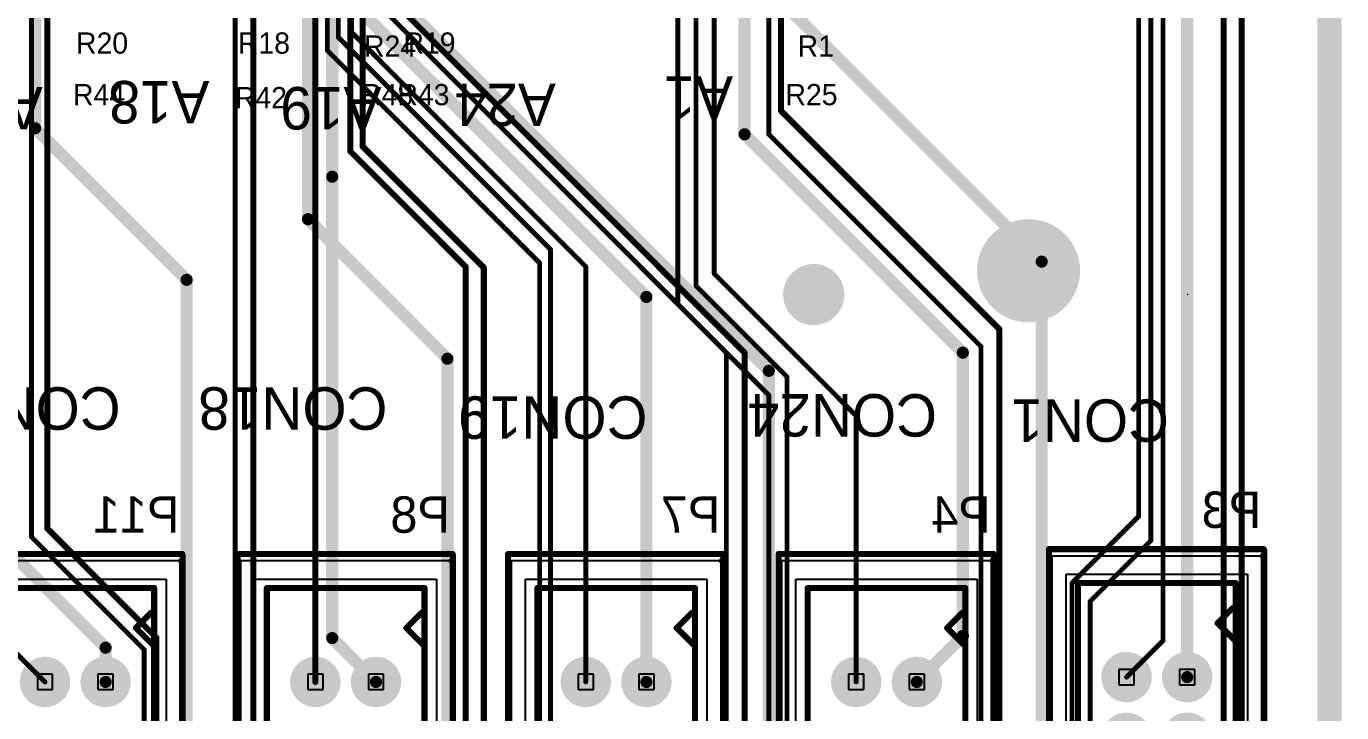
# Model space of a CAD drawing. Extents: x 11.67 to 17.2, y 3.98 to 12.28.
# Drawn here: x 15.021 to 17.191, y 5.377 to 6.509 of the extents above; entities that cross this region are included whole.
import ezdxf

# ---------------------------------------------------------------- set-up
doc = ezdxf.new("R2010")
doc.units = 0
doc.layers.get('0').update_dxf_attribs({"linetype": 'CONTINUOUS'})
for name, color, linetype in [('BOTTOMLAYER', 5, 'CONTINUOUS'), ('BOTTOMOVERLAY', 54, 'CONTINUOUS'), ('BOTTOMSOLDER', 6, 'CONTINUOUS'), ('INTERNALPLANE1', 76, 'CONTINUOUS'), ('MECHANICAL1', 6, 'CONTINUOUS'), ('MECHANICAL10', 56, 'CONTINUOUS'), ('MECHANICAL15', 56, 'CONTINUOUS'), ('MECHANICAL2', 216, 'CONTINUOUS'), ('MECHANICAL6', 56, 'CONTINUOUS'), ('MECHANICAL8', 56, 'CONTINUOUS'), ('MECHANICAL9', 56, 'CONTINUOUS'), ('MIDLAYER1', 16, 'CONTINUOUS'), ('MULTILAYER', 9, 'CONTINUOUS'), ('TOPLAYER', 1, 'CONTINUOUS'), ('TOPSOLDER', 216, 'CONTINUOUS')]:
    doc.layers.add(name, color=color, linetype=linetype)

# ---------------------------------------------------------------- blocks, each defined once
blk = doc.blocks.new('IDC_TH_16P_P2_54_C3406_B_2')
at = {"layer": 'BOTTOMLAYER', "const_width": 0.03}
for points in [[(-0.365, 0.05, 1), (-0.335, 0.05, 1)], [(-0.365, -0.05, 1), (-0.335, -0.05, 1)]]:
    blk.add_lwpolyline(points, format="xyb", close=True, dxfattribs=at)
at = {"layer": 'BOTTOMOVERLAY', "const_width": 0.01}
for points in [[(-0.561, -0.178), (-0.561, 0.1763)], [(0.563, 0.177), (-0.5589, 0.177)], [(-0.103, 0.13), (-0.505, 0.13)], [(-0.505, -0.1297), (-0.505, 0.129)], [(-0.439, 0.1), (-0.412, 0.127)], [(-0.412, 0.127), (-0.412, 0.128)], [(-0.439, 0.1), (-0.464, 0.125)], [(0.5071, -0.13), (-0.5047, -0.13)], [(0.5622, -0.178), (-0.5599, -0.178)]]:
    blk.add_lwpolyline(points, dxfattribs=at)
at = {"layer": 'BOTTOMOVERLAY', "const_width": 0.005}
for points in [[(-0.5635, 0.1763, 1), (-0.5585, 0.1763, 1)], [(-0.5614, 0.177, 1), (-0.5564, 0.177, 1)], [(-0.5075, 0.13, 1), (-0.5025, 0.13, 1)], [(-0.5075, 0.129, 1), (-0.5025, 0.129, 1)], [(-0.4145, 0.128, 1), (-0.4095, 0.128, 1)], [(-0.4145, 0.127, 1), (-0.4095, 0.127, 1)], [(-0.4145, 0.127, 1), (-0.4095, 0.127, 1)], [(-0.4665, 0.125, 1), (-0.4615, 0.125, 1)], [(-0.4415, 0.1, 1), (-0.4365, 0.1, 1)], [(-0.4415, 0.1, 1), (-0.4365, 0.1, 1)], [(-0.5075, -0.1297, 1), (-0.5025, -0.1297, 1)], [(-0.5072, -0.13, 1), (-0.5022, -0.13, 1)], [(-0.5635, -0.178, 1), (-0.5585, -0.178, 1)], [(-0.5624, -0.178, 1), (-0.5574, -0.178, 1)]]:
    blk.add_lwpolyline(points, format="xyb", close=True, dxfattribs=at)
at = {"layer": 'BOTTOMSOLDER', "const_width": 0.034}
for points in [[(-0.367, 0.05, 1), (-0.333, 0.05, 1)], [(-0.367, -0.05, 1), (-0.333, -0.05, 1)]]:
    blk.add_lwpolyline(points, format="xyb", close=True, dxfattribs=at)
at = {"layer": 'INTERNALPLANE1', "const_width": 0.0416}
for points in [[(-0.3708, 0.05, 1), (-0.3292, 0.05, 1)], [(-0.3708, -0.05, 1), (-0.3292, -0.05, 1)]]:
    blk.add_lwpolyline(points, format="xyb", close=True, dxfattribs=at)
at = {"layer": 'MECHANICAL2'}
for p, q in [((-0.0787, 0.1732), (-0.5496, 0.1732)), ((-0.5496, 0.1732), (-0.5496, -0.1732)), ((-0.5197, -0.1496), (-0.5197, 0.1496)), ((-0.5197, 0.1496), (-0.0787, 0.1496)), ((-0.439, 0.1), (-0.465, 0.13)), ((-0.465, 0.13), (-0.412, 0.13)), ((-0.412, 0.13), (-0.439, 0.1)), ((0.5197, -0.1496), (-0.5197, -0.1496)), ((-0.5496, -0.1732), (0.5496, -0.1732))]:
    blk.add_line(p, q, dxfattribs=at)
at = {"layer": 'MECHANICAL6', "const_width": 0.002}
for points in [[(0.5496, 0.1732), (-0.5496, 0.1732)], [(-0.5496, -0.1732), (-0.5496, 0.1732)], [(0.5496, -0.1732), (-0.5496, -0.1732)]]:
    blk.add_lwpolyline(points, dxfattribs=at)
at = {"layer": 'MECHANICAL6', "const_width": 0.001}
for points in [[(-0.5501, 0.1732, 1), (-0.5491, 0.1732, 1)], [(-0.5501, 0.1732, 1), (-0.5491, 0.1732, 1)], [(-0.5501, -0.1732, 1), (-0.5491, -0.1732, 1)], [(-0.5501, -0.1732, 1), (-0.5491, -0.1732, 1)]]:
    blk.add_lwpolyline(points, format="xyb", close=True, dxfattribs=at)
at = {"layer": 'MECHANICAL8'}
for p, q in [((-0.5514, 0.175), (-0.5522, 0.1732)), ((-0.5496, 0.1758), (-0.5514, 0.175)), ((-0.5478, 0.175), (-0.5496, 0.1758)), ((-0.5471, 0.1732), (-0.5478, 0.175)), ((-0.5522, 0.1732), (-0.5522, 0.1732)), ((-0.5522, 0.1732), (-0.5514, 0.1714)), ((-0.5514, 0.1714), (-0.5496, 0.1707)), ((-0.5496, 0.1707), (-0.5478, 0.1714)), ((-0.5478, 0.1714), (-0.5471, 0.1732)), ((-0.5471, 0.1732), (-0.5471, 0.1732))]:
    blk.add_line(p, q, dxfattribs=at)
at = {"layer": 'MECHANICAL9'}
for p, q in [((-0.3626, 0.0626), (-0.3626, 0.0374)), ((-0.3374, 0.0626), (-0.3626, 0.0626)), ((-0.3374, 0.0374), (-0.3374, 0.0626)), ((-0.3626, 0.0374), (-0.3374, 0.0374)), ((-0.3626, -0.0374), (-0.3626, -0.0626)), ((-0.3374, -0.0374), (-0.3626, -0.0374)), ((-0.3374, -0.0626), (-0.3374, -0.0374)), ((-0.3626, -0.0626), (-0.3374, -0.0626))]:
    blk.add_line(p, q, dxfattribs=at)
at = {"layer": 'MIDLAYER1', "const_width": 0.03}
for points in [[(-0.365, 0.05, 1), (-0.335, 0.05, 1)], [(-0.365, -0.05, 1), (-0.335, -0.05, 1)]]:
    blk.add_lwpolyline(points, format="xyb", close=True, dxfattribs=at)
at = {"layer": 'MULTILAYER', "const_width": 0.03}
for points in [[(-0.365, 0.05, 1), (-0.335, 0.05, 1)], [(-0.365, -0.05, 1), (-0.335, -0.05, 1)]]:
    blk.add_lwpolyline(points, format="xyb", close=True, dxfattribs=at)
at = {"layer": 'TOPLAYER', "const_width": 0.03}
for points in [[(-0.365, 0.05, 1), (-0.335, 0.05, 1)], [(-0.365, -0.05, 1), (-0.335, -0.05, 1)]]:
    blk.add_lwpolyline(points, format="xyb", close=True, dxfattribs=at)
at = {"layer": 'TOPSOLDER', "const_width": 0.034}
for points in [[(-0.367, 0.05, 1), (-0.333, 0.05, 1)], [(-0.367, -0.05, 1), (-0.333, -0.05, 1)]]:
    blk.add_lwpolyline(points, format="xyb", close=True, dxfattribs=at)
blk = doc.blocks.new('IDC_TH_16P_P2_54_C3406_B_6')
at = {"layer": 'BOTTOMLAYER', "const_width": 0.03}
for points in [[(-0.365, 0.05, 1), (-0.335, 0.05, 1)], [(-0.365, -0.05, 1), (-0.335, -0.05, 1)]]:
    blk.add_lwpolyline(points, format="xyb", close=True, dxfattribs=at)
at = {"layer": 'BOTTOMOVERLAY', "const_width": 0.01}
for points in [[(-0.561, -0.178), (-0.561, 0.1763)], [(0.563, 0.177), (-0.5589, 0.177)], [(-0.103, 0.13), (-0.505, 0.13)], [(-0.505, -0.1297), (-0.505, 0.129)], [(-0.439, 0.1), (-0.412, 0.127)], [(-0.412, 0.127), (-0.412, 0.128)], [(-0.439, 0.1), (-0.464, 0.125)], [(0.5071, -0.13), (-0.5047, -0.13)], [(0.5622, -0.178), (-0.5599, -0.178)]]:
    blk.add_lwpolyline(points, dxfattribs=at)
at = {"layer": 'BOTTOMOVERLAY', "const_width": 0.005}
for points in [[(-0.5635, 0.1763, 1), (-0.5585, 0.1763, 1)], [(-0.5614, 0.177, 1), (-0.5564, 0.177, 1)], [(-0.5075, 0.13, 1), (-0.5025, 0.13, 1)], [(-0.5075, 0.129, 1), (-0.5025, 0.129, 1)], [(-0.4145, 0.128, 1), (-0.4095, 0.128, 1)], [(-0.4145, 0.127, 1), (-0.4095, 0.127, 1)], [(-0.4145, 0.127, 1), (-0.4095, 0.127, 1)], [(-0.4665, 0.125, 1), (-0.4615, 0.125, 1)], [(-0.4415, 0.1, 1), (-0.4365, 0.1, 1)], [(-0.4415, 0.1, 1), (-0.4365, 0.1, 1)], [(-0.5075, -0.1297, 1), (-0.5025, -0.1297, 1)], [(-0.5072, -0.13, 1), (-0.5022, -0.13, 1)], [(-0.5635, -0.178, 1), (-0.5585, -0.178, 1)], [(-0.5624, -0.178, 1), (-0.5574, -0.178, 1)]]:
    blk.add_lwpolyline(points, format="xyb", close=True, dxfattribs=at)
at = {"layer": 'BOTTOMSOLDER', "const_width": 0.034}
for points in [[(-0.367, 0.05, 1), (-0.333, 0.05, 1)], [(-0.367, -0.05, 1), (-0.333, -0.05, 1)]]:
    blk.add_lwpolyline(points, format="xyb", close=True, dxfattribs=at)
at = {"layer": 'INTERNALPLANE1', "const_width": 0.0416}
for points in [[(-0.3708, 0.05, 1), (-0.3292, 0.05, 1)], [(-0.3708, -0.05, 1), (-0.3292, -0.05, 1)]]:
    blk.add_lwpolyline(points, format="xyb", close=True, dxfattribs=at)
at = {"layer": 'MECHANICAL2'}
for p, q in [((-0.0787, 0.1732), (-0.5496, 0.1732)), ((-0.5496, 0.1732), (-0.5496, -0.1732)), ((-0.5197, -0.1496), (-0.5197, 0.1496)), ((-0.5197, 0.1496), (-0.0787, 0.1496)), ((-0.439, 0.1), (-0.465, 0.13)), ((-0.465, 0.13), (-0.412, 0.13)), ((-0.412, 0.13), (-0.439, 0.1)), ((0.5197, -0.1496), (-0.5197, -0.1496)), ((-0.5496, -0.1732), (0.5496, -0.1732))]:
    blk.add_line(p, q, dxfattribs=at)
at = {"layer": 'MECHANICAL6', "const_width": 0.002}
for points in [[(0.5496, 0.1732), (-0.5496, 0.1732)], [(-0.5496, -0.1732), (-0.5496, 0.1732)], [(0.5496, -0.1732), (-0.5496, -0.1732)]]:
    blk.add_lwpolyline(points, dxfattribs=at)
at = {"layer": 'MECHANICAL6', "const_width": 0.001}
for points in [[(-0.5501, 0.1732, 1), (-0.5491, 0.1732, 1)], [(-0.5501, 0.1732, 1), (-0.5491, 0.1732, 1)], [(-0.5501, -0.1732, 1), (-0.5491, -0.1732, 1)], [(-0.5501, -0.1732, 1), (-0.5491, -0.1732, 1)]]:
    blk.add_lwpolyline(points, format="xyb", close=True, dxfattribs=at)
at = {"layer": 'MECHANICAL8'}
for p, q in [((-0.5514, 0.175), (-0.5522, 0.1732)), ((-0.5496, 0.1758), (-0.5514, 0.175)), ((-0.5478, 0.175), (-0.5496, 0.1758)), ((-0.5471, 0.1732), (-0.5478, 0.175)), ((-0.5522, 0.1732), (-0.5522, 0.1732)), ((-0.5522, 0.1732), (-0.5514, 0.1714)), ((-0.5514, 0.1714), (-0.5496, 0.1707)), ((-0.5496, 0.1707), (-0.5478, 0.1714)), ((-0.5478, 0.1714), (-0.5471, 0.1732)), ((-0.5471, 0.1732), (-0.5471, 0.1732))]:
    blk.add_line(p, q, dxfattribs=at)
at = {"layer": 'MECHANICAL9'}
for p, q in [((-0.3626, 0.0626), (-0.3626, 0.0374)), ((-0.3374, 0.0626), (-0.3626, 0.0626)), ((-0.3374, 0.0374), (-0.3374, 0.0626)), ((-0.3626, 0.0374), (-0.3374, 0.0374)), ((-0.3626, -0.0374), (-0.3626, -0.0626)), ((-0.3374, -0.0374), (-0.3626, -0.0374)), ((-0.3374, -0.0626), (-0.3374, -0.0374)), ((-0.3626, -0.0626), (-0.3374, -0.0626))]:
    blk.add_line(p, q, dxfattribs=at)
at = {"layer": 'MIDLAYER1', "const_width": 0.03}
for points in [[(-0.365, 0.05, 1), (-0.335, 0.05, 1)], [(-0.365, -0.05, 1), (-0.335, -0.05, 1)]]:
    blk.add_lwpolyline(points, format="xyb", close=True, dxfattribs=at)
at = {"layer": 'MULTILAYER', "const_width": 0.03}
for points in [[(-0.365, 0.05, 1), (-0.335, 0.05, 1)], [(-0.365, -0.05, 1), (-0.335, -0.05, 1)]]:
    blk.add_lwpolyline(points, format="xyb", close=True, dxfattribs=at)
at = {"layer": 'TOPLAYER', "const_width": 0.03}
for points in [[(-0.365, 0.05, 1), (-0.335, 0.05, 1)], [(-0.365, -0.05, 1), (-0.335, -0.05, 1)]]:
    blk.add_lwpolyline(points, format="xyb", close=True, dxfattribs=at)
at = {"layer": 'TOPSOLDER', "const_width": 0.034}
for points in [[(-0.367, 0.05, 1), (-0.333, 0.05, 1)], [(-0.367, -0.05, 1), (-0.333, -0.05, 1)]]:
    blk.add_lwpolyline(points, format="xyb", close=True, dxfattribs=at)
blk = doc.blocks.new('IDC_TH_16P_P2_54_C3406_B_9')
at = {"layer": 'BOTTOMLAYER', "const_width": 0.03}
for points in [[(-0.365, 0.05, 1), (-0.335, 0.05, 1)], [(-0.365, 0.05, 1), (-0.335, 0.05, 1)], [(-0.365, -0.05, 1), (-0.335, -0.05, 1)], [(-0.365, -0.05, 1), (-0.335, -0.05, 1)]]:
    blk.add_lwpolyline(points, format="xyb", close=True, dxfattribs=at)
at = {"layer": 'BOTTOMOVERLAY', "const_width": 0.01}
for points in [[(-0.561, -0.178), (-0.561, 0.1763)], [(-0.561, -0.178), (-0.561, 0.1763)], [(0.563, 0.177), (-0.5589, 0.177)], [(0.563, 0.177), (-0.5589, 0.177)], [(-0.103, 0.13), (-0.505, 0.13)], [(-0.103, 0.13), (-0.505, 0.13)], [(-0.505, -0.1297), (-0.505, 0.129)], [(-0.505, -0.1297), (-0.505, 0.129)], [(-0.439, 0.1), (-0.412, 0.127)], [(-0.439, 0.1), (-0.412, 0.127)], [(-0.412, 0.127), (-0.412, 0.128)], [(-0.412, 0.127), (-0.412, 0.128)], [(-0.439, 0.1), (-0.464, 0.125)], [(-0.439, 0.1), (-0.464, 0.125)], [(0.5071, -0.13), (-0.5047, -0.13)], [(0.5071, -0.13), (-0.5047, -0.13)], [(0.5622, -0.178), (-0.5599, -0.178)], [(0.5622, -0.178), (-0.5599, -0.178)]]:
    blk.add_lwpolyline(points, dxfattribs=at)
at = {"layer": 'BOTTOMOVERLAY', "const_width": 0.005}
for points in [[(-0.5635, 0.1763, 1), (-0.5585, 0.1763, 1)], [(-0.5635, 0.1763, 1), (-0.5585, 0.1763, 1)], [(-0.5614, 0.177, 1), (-0.5564, 0.177, 1)], [(-0.5614, 0.177, 1), (-0.5564, 0.177, 1)], [(-0.5075, 0.13, 1), (-0.5025, 0.13, 1)], [(-0.5075, 0.13, 1), (-0.5025, 0.13, 1)], [(-0.5075, 0.129, 1), (-0.5025, 0.129, 1)], [(-0.5075, 0.129, 1), (-0.5025, 0.129, 1)], [(-0.4145, 0.128, 1), (-0.4095, 0.128, 1)], [(-0.4145, 0.128, 1), (-0.4095, 0.128, 1)], [(-0.4145, 0.127, 1), (-0.4095, 0.127, 1)], [(-0.4145, 0.127, 1), (-0.4095, 0.127, 1)], [(-0.4145, 0.127, 1), (-0.4095, 0.127, 1)], [(-0.4145, 0.127, 1), (-0.4095, 0.127, 1)], [(-0.4665, 0.125, 1), (-0.4615, 0.125, 1)], [(-0.4665, 0.125, 1), (-0.4615, 0.125, 1)], [(-0.4415, 0.1, 1), (-0.4365, 0.1, 1)], [(-0.4415, 0.1, 1), (-0.4365, 0.1, 1)], [(-0.4415, 0.1, 1), (-0.4365, 0.1, 1)], [(-0.4415, 0.1, 1), (-0.4365, 0.1, 1)], [(-0.5075, -0.1297, 1), (-0.5025, -0.1297, 1)], [(-0.5075, -0.1297, 1), (-0.5025, -0.1297, 1)], [(-0.5072, -0.13, 1), (-0.5022, -0.13, 1)], [(-0.5072, -0.13, 1), (-0.5022, -0.13, 1)], [(-0.5635, -0.178, 1), (-0.5585, -0.178, 1)], [(-0.5635, -0.178, 1), (-0.5585, -0.178, 1)], [(-0.5624, -0.178, 1), (-0.5574, -0.178, 1)], [(-0.5624, -0.178, 1), (-0.5574, -0.178, 1)]]:
    blk.add_lwpolyline(points, format="xyb", close=True, dxfattribs=at)
at = {"layer": 'BOTTOMSOLDER', "const_width": 0.034}
for points in [[(-0.367, 0.05, 1), (-0.333, 0.05, 1)], [(-0.367, 0.05, 1), (-0.333, 0.05, 1)], [(-0.367, -0.05, 1), (-0.333, -0.05, 1)], [(-0.367, -0.05, 1), (-0.333, -0.05, 1)]]:
    blk.add_lwpolyline(points, format="xyb", close=True, dxfattribs=at)
at = {"layer": 'INTERNALPLANE1', "const_width": 0.0416}
for points in [[(-0.3708, 0.05, 1), (-0.3292, 0.05, 1)], [(-0.3708, 0.05, 1), (-0.3292, 0.05, 1)], [(-0.2708, 0.05, 1), (-0.2292, 0.05, 1)], [(-0.2708, 0.05, 1), (-0.2292, 0.05, 1)], [(-0.3708, -0.05, 1), (-0.3292, -0.05, 1)], [(-0.3708, -0.05, 1), (-0.3292, -0.05, 1)], [(-0.2708, -0.05, 1), (-0.2292, -0.05, 1)], [(-0.2708, -0.05, 1), (-0.2292, -0.05, 1)]]:
    blk.add_lwpolyline(points, format="xyb", close=True, dxfattribs=at)
at = {"layer": 'MECHANICAL2'}
for p, q in [((-0.0787, 0.1732), (-0.5496, 0.1732)), ((-0.5496, 0.1732), (-0.5496, -0.1732)), ((-0.0787, 0.1732), (-0.5496, 0.1732)), ((-0.5496, 0.1732), (-0.5496, -0.1732)), ((-0.5197, -0.1496), (-0.5197, 0.1496)), ((-0.5197, 0.1496), (-0.0787, 0.1496)), ((-0.5197, -0.1496), (-0.5197, 0.1496)), ((-0.5197, 0.1496), (-0.0787, 0.1496)), ((-0.439, 0.1), (-0.465, 0.13)), ((-0.465, 0.13), (-0.412, 0.13)), ((-0.439, 0.1), (-0.465, 0.13)), ((-0.465, 0.13), (-0.412, 0.13)), ((-0.412, 0.13), (-0.439, 0.1)), ((-0.412, 0.13), (-0.439, 0.1)), ((0.5197, -0.1496), (-0.5197, -0.1496)), ((0.5197, -0.1496), (-0.5197, -0.1496)), ((-0.5496, -0.1732), (0.5496, -0.1732)), ((-0.5496, -0.1732), (0.5496, -0.1732))]:
    blk.add_line(p, q, dxfattribs=at)
at = {"layer": 'MECHANICAL6', "const_width": 0.002}
for points in [[(0.5496, 0.1732), (-0.5496, 0.1732)], [(-0.5496, -0.1732), (-0.5496, 0.1732)], [(0.5496, 0.1732), (-0.5496, 0.1732)], [(-0.5496, -0.1732), (-0.5496, 0.1732)], [(0.5496, -0.1732), (-0.5496, -0.1732)], [(0.5496, -0.1732), (-0.5496, -0.1732)]]:
    blk.add_lwpolyline(points, dxfattribs=at)
at = {"layer": 'MECHANICAL6', "const_width": 0.001}
for points in [[(-0.5501, 0.1732, 1), (-0.5491, 0.1732, 1)], [(-0.5501, 0.1732, 1), (-0.5491, 0.1732, 1)], [(-0.5501, 0.1732, 1), (-0.5491, 0.1732, 1)], [(-0.5501, 0.1732, 1), (-0.5491, 0.1732, 1)], [(-0.5501, -0.1732, 1), (-0.5491, -0.1732, 1)], [(-0.5501, -0.1732, 1), (-0.5491, -0.1732, 1)], [(-0.5501, -0.1732, 1), (-0.5491, -0.1732, 1)], [(-0.5501, -0.1732, 1), (-0.5491, -0.1732, 1)]]:
    blk.add_lwpolyline(points, format="xyb", close=True, dxfattribs=at)
at = {"layer": 'MECHANICAL8'}
for p, q in [((-0.5514, 0.175), (-0.5522, 0.1732)), ((-0.5514, 0.175), (-0.5522, 0.1732)), ((-0.5496, 0.1758), (-0.5514, 0.175)), ((-0.5496, 0.1758), (-0.5514, 0.175)), ((-0.5478, 0.175), (-0.5496, 0.1758)), ((-0.5478, 0.175), (-0.5496, 0.1758)), ((-0.5471, 0.1732), (-0.5478, 0.175)), ((-0.5471, 0.1732), (-0.5478, 0.175)), ((-0.5522, 0.1732), (-0.5522, 0.1732)), ((-0.5522, 0.1732), (-0.5514, 0.1714)), ((-0.5522, 0.1732), (-0.5522, 0.1732)), ((-0.5522, 0.1732), (-0.5514, 0.1714)), ((-0.5514, 0.1714), (-0.5496, 0.1707)), ((-0.5514, 0.1714), (-0.5496, 0.1707)), ((-0.5496, 0.1707), (-0.5478, 0.1714)), ((-0.5496, 0.1707), (-0.5478, 0.1714)), ((-0.5478, 0.1714), (-0.5471, 0.1732)), ((-0.5478, 0.1714), (-0.5471, 0.1732)), ((-0.5471, 0.1732), (-0.5471, 0.1732)), ((-0.5471, 0.1732), (-0.5471, 0.1732))]:
    blk.add_line(p, q, dxfattribs=at)
at = {"layer": 'MECHANICAL9'}
for p, q in [((-0.3626, 0.0626), (-0.3626, 0.0374)), ((-0.3374, 0.0626), (-0.3626, 0.0626)), ((-0.3626, 0.0626), (-0.3626, 0.0374)), ((-0.3374, 0.0626), (-0.3626, 0.0626)), ((-0.3374, 0.0374), (-0.3374, 0.0626)), ((-0.3374, 0.0374), (-0.3374, 0.0626)), ((-0.3626, 0.0374), (-0.3374, 0.0374)), ((-0.3626, 0.0374), (-0.3374, 0.0374)), ((-0.3626, -0.0374), (-0.3626, -0.0626)), ((-0.3374, -0.0374), (-0.3626, -0.0374)), ((-0.3626, -0.0374), (-0.3626, -0.0626)), ((-0.3374, -0.0374), (-0.3626, -0.0374)), ((-0.3374, -0.0626), (-0.3374, -0.0374)), ((-0.3374, -0.0626), (-0.3374, -0.0374)), ((-0.3626, -0.0626), (-0.3374, -0.0626)), ((-0.3626, -0.0626), (-0.3374, -0.0626))]:
    blk.add_line(p, q, dxfattribs=at)
at = {"layer": 'MIDLAYER1', "const_width": 0.03}
for points in [[(-0.365, 0.05, 1), (-0.335, 0.05, 1)], [(-0.365, 0.05, 1), (-0.335, 0.05, 1)], [(-0.365, -0.05, 1), (-0.335, -0.05, 1)], [(-0.365, -0.05, 1), (-0.335, -0.05, 1)]]:
    blk.add_lwpolyline(points, format="xyb", close=True, dxfattribs=at)
at = {"layer": 'MULTILAYER', "const_width": 0.03}
for points in [[(-0.365, 0.05, 1), (-0.335, 0.05, 1)], [(-0.365, 0.05, 1), (-0.335, 0.05, 1)], [(-0.365, -0.05, 1), (-0.335, -0.05, 1)], [(-0.365, -0.05, 1), (-0.335, -0.05, 1)]]:
    blk.add_lwpolyline(points, format="xyb", close=True, dxfattribs=at)
at = {"layer": 'TOPLAYER', "const_width": 0.03}
for points in [[(-0.365, 0.05, 1), (-0.335, 0.05, 1)], [(-0.365, 0.05, 1), (-0.335, 0.05, 1)], [(-0.365, -0.05, 1), (-0.335, -0.05, 1)], [(-0.365, -0.05, 1), (-0.335, -0.05, 1)]]:
    blk.add_lwpolyline(points, format="xyb", close=True, dxfattribs=at)
at = {"layer": 'TOPSOLDER', "const_width": 0.034}
for points in [[(-0.367, 0.05, 1), (-0.333, 0.05, 1)], [(-0.367, 0.05, 1), (-0.333, 0.05, 1)], [(-0.367, -0.05, 1), (-0.333, -0.05, 1)], [(-0.367, -0.05, 1), (-0.333, -0.05, 1)]]:
    blk.add_lwpolyline(points, format="xyb", close=True, dxfattribs=at)
blk = doc.blocks.new('IDC_TH_16P_P2_54_C3406_B12')
at = {"layer": 'BOTTOMLAYER', "const_width": 0.03}
for points in [[(-0.365, 0.05, 1), (-0.335, 0.05, 1)], [(-0.365, -0.05, 1), (-0.335, -0.05, 1)]]:
    blk.add_lwpolyline(points, format="xyb", close=True, dxfattribs=at)
at = {"layer": 'BOTTOMOVERLAY', "const_width": 0.01}
for points in [[(-0.561, -0.178), (-0.561, 0.1763)], [(0.563, 0.177), (-0.5589, 0.177)], [(-0.103, 0.13), (-0.505, 0.13)], [(-0.505, -0.1297), (-0.505, 0.129)], [(-0.439, 0.1), (-0.412, 0.127)], [(-0.412, 0.127), (-0.412, 0.128)], [(-0.439, 0.1), (-0.464, 0.125)], [(0.5071, -0.13), (-0.5047, -0.13)], [(0.5622, -0.178), (-0.5599, -0.178)]]:
    blk.add_lwpolyline(points, dxfattribs=at)
at = {"layer": 'BOTTOMOVERLAY', "const_width": 0.005}
for points in [[(-0.5635, 0.1763, 1), (-0.5585, 0.1763, 1)], [(-0.5614, 0.177, 1), (-0.5564, 0.177, 1)], [(-0.5075, 0.13, 1), (-0.5025, 0.13, 1)], [(-0.5075, 0.129, 1), (-0.5025, 0.129, 1)], [(-0.4145, 0.128, 1), (-0.4095, 0.128, 1)], [(-0.4145, 0.127, 1), (-0.4095, 0.127, 1)], [(-0.4145, 0.127, 1), (-0.4095, 0.127, 1)], [(-0.4665, 0.125, 1), (-0.4615, 0.125, 1)], [(-0.4415, 0.1, 1), (-0.4365, 0.1, 1)], [(-0.4415, 0.1, 1), (-0.4365, 0.1, 1)], [(-0.5075, -0.1297, 1), (-0.5025, -0.1297, 1)], [(-0.5072, -0.13, 1), (-0.5022, -0.13, 1)], [(-0.5635, -0.178, 1), (-0.5585, -0.178, 1)], [(-0.5624, -0.178, 1), (-0.5574, -0.178, 1)]]:
    blk.add_lwpolyline(points, format="xyb", close=True, dxfattribs=at)
at = {"layer": 'BOTTOMSOLDER', "const_width": 0.034}
for points in [[(-0.367, 0.05, 1), (-0.333, 0.05, 1)], [(-0.367, -0.05, 1), (-0.333, -0.05, 1)]]:
    blk.add_lwpolyline(points, format="xyb", close=True, dxfattribs=at)
at = {"layer": 'INTERNALPLANE1', "const_width": 0.0416}
for points in [[(-0.3708, 0.05, 1), (-0.3292, 0.05, 1)], [(-0.3708, -0.05, 1), (-0.3292, -0.05, 1)]]:
    blk.add_lwpolyline(points, format="xyb", close=True, dxfattribs=at)
at = {"layer": 'MECHANICAL2'}
for p, q in [((-0.0787, 0.1732), (-0.5496, 0.1732)), ((-0.5496, 0.1732), (-0.5496, -0.1732)), ((-0.5197, -0.1496), (-0.5197, 0.1496)), ((-0.5197, 0.1496), (-0.0787, 0.1496)), ((-0.439, 0.1), (-0.465, 0.13)), ((-0.465, 0.13), (-0.412, 0.13)), ((-0.412, 0.13), (-0.439, 0.1)), ((0.5197, -0.1496), (-0.5197, -0.1496)), ((-0.5496, -0.1732), (0.5496, -0.1732))]:
    blk.add_line(p, q, dxfattribs=at)
at = {"layer": 'MECHANICAL6', "const_width": 0.002}
for points in [[(0.5496, 0.1732), (-0.5496, 0.1732)], [(-0.5496, -0.1732), (-0.5496, 0.1732)], [(0.5496, -0.1732), (-0.5496, -0.1732)]]:
    blk.add_lwpolyline(points, dxfattribs=at)
at = {"layer": 'MECHANICAL6', "const_width": 0.001}
for points in [[(-0.5501, 0.1732, 1), (-0.5491, 0.1732, 1)], [(-0.5501, 0.1732, 1), (-0.5491, 0.1732, 1)], [(-0.5501, -0.1732, 1), (-0.5491, -0.1732, 1)], [(-0.5501, -0.1732, 1), (-0.5491, -0.1732, 1)]]:
    blk.add_lwpolyline(points, format="xyb", close=True, dxfattribs=at)
at = {"layer": 'MECHANICAL8'}
for p, q in [((-0.5514, 0.175), (-0.5522, 0.1732)), ((-0.5496, 0.1758), (-0.5514, 0.175)), ((-0.5478, 0.175), (-0.5496, 0.1758)), ((-0.5471, 0.1732), (-0.5478, 0.175)), ((-0.5522, 0.1732), (-0.5522, 0.1732)), ((-0.5522, 0.1732), (-0.5514, 0.1714)), ((-0.5514, 0.1714), (-0.5496, 0.1707)), ((-0.5496, 0.1707), (-0.5478, 0.1714)), ((-0.5478, 0.1714), (-0.5471, 0.1732)), ((-0.5471, 0.1732), (-0.5471, 0.1732))]:
    blk.add_line(p, q, dxfattribs=at)
at = {"layer": 'MECHANICAL9'}
for p, q in [((-0.3626, 0.0626), (-0.3626, 0.0374)), ((-0.3374, 0.0626), (-0.3626, 0.0626)), ((-0.3374, 0.0374), (-0.3374, 0.0626)), ((-0.3626, 0.0374), (-0.3374, 0.0374)), ((-0.3626, -0.0374), (-0.3626, -0.0626)), ((-0.3374, -0.0374), (-0.3626, -0.0374)), ((-0.3374, -0.0626), (-0.3374, -0.0374)), ((-0.3626, -0.0626), (-0.3374, -0.0626))]:
    blk.add_line(p, q, dxfattribs=at)
at = {"layer": 'MIDLAYER1', "const_width": 0.03}
for points in [[(-0.365, 0.05, 1), (-0.335, 0.05, 1)], [(-0.365, -0.05, 1), (-0.335, -0.05, 1)]]:
    blk.add_lwpolyline(points, format="xyb", close=True, dxfattribs=at)
at = {"layer": 'MULTILAYER', "const_width": 0.03}
for points in [[(-0.365, 0.05, 1), (-0.335, 0.05, 1)], [(-0.365, -0.05, 1), (-0.335, -0.05, 1)]]:
    blk.add_lwpolyline(points, format="xyb", close=True, dxfattribs=at)
at = {"layer": 'TOPLAYER', "const_width": 0.03}
for points in [[(-0.365, 0.05, 1), (-0.335, 0.05, 1)], [(-0.365, -0.05, 1), (-0.335, -0.05, 1)]]:
    blk.add_lwpolyline(points, format="xyb", close=True, dxfattribs=at)
at = {"layer": 'TOPSOLDER', "const_width": 0.034}
for points in [[(-0.367, 0.05, 1), (-0.333, 0.05, 1)], [(-0.367, -0.05, 1), (-0.333, -0.05, 1)]]:
    blk.add_lwpolyline(points, format="xyb", close=True, dxfattribs=at)
blk = doc.blocks.new('IDC_TH_16P_P2_54_C3406_B14')
at = {"layer": 'BOTTOMLAYER', "const_width": 0.03}
for points in [[(-0.365, 0.05, 1), (-0.335, 0.05, 1)], [(-0.365, -0.05, 1), (-0.335, -0.05, 1)]]:
    blk.add_lwpolyline(points, format="xyb", close=True, dxfattribs=at)
at = {"layer": 'BOTTOMOVERLAY', "const_width": 0.01}
for points in [[(-0.561, -0.178), (-0.561, 0.1763)], [(0.563, 0.177), (-0.5589, 0.177)], [(-0.103, 0.13), (-0.505, 0.13)], [(-0.505, -0.1297), (-0.505, 0.129)], [(-0.439, 0.1), (-0.412, 0.127)], [(-0.412, 0.127), (-0.412, 0.128)], [(-0.439, 0.1), (-0.464, 0.125)]]:
    blk.add_lwpolyline(points, dxfattribs=at)
at = {"layer": 'BOTTOMOVERLAY', "const_width": 0.005}
for points in [[(-0.5635, 0.1763, 1), (-0.5585, 0.1763, 1)], [(-0.5614, 0.177, 1), (-0.5564, 0.177, 1)], [(-0.5075, 0.13, 1), (-0.5025, 0.13, 1)], [(-0.5075, 0.129, 1), (-0.5025, 0.129, 1)], [(-0.4145, 0.128, 1), (-0.4095, 0.128, 1)], [(-0.4145, 0.127, 1), (-0.4095, 0.127, 1)], [(-0.4145, 0.127, 1), (-0.4095, 0.127, 1)], [(-0.4665, 0.125, 1), (-0.4615, 0.125, 1)], [(-0.4415, 0.1, 1), (-0.4365, 0.1, 1)], [(-0.4415, 0.1, 1), (-0.4365, 0.1, 1)]]:
    blk.add_lwpolyline(points, format="xyb", close=True, dxfattribs=at)
at = {"layer": 'BOTTOMSOLDER', "const_width": 0.034}
for points in [[(-0.367, 0.05, 1), (-0.333, 0.05, 1)], [(-0.367, -0.05, 1), (-0.333, -0.05, 1)]]:
    blk.add_lwpolyline(points, format="xyb", close=True, dxfattribs=at)
at = {"layer": 'INTERNALPLANE1', "const_width": 0.0416}
for points in [[(-0.3708, 0.05, 1), (-0.3292, 0.05, 1)], [(-0.3708, -0.05, 1), (-0.3292, -0.05, 1)]]:
    blk.add_lwpolyline(points, format="xyb", close=True, dxfattribs=at)
at = {"layer": 'MECHANICAL2'}
for p, q in [((-0.0787, 0.1732), (-0.5496, 0.1732)), ((-0.5496, 0.1732), (-0.5496, -0.1732)), ((-0.5197, -0.1496), (-0.5197, 0.1496)), ((-0.5197, 0.1496), (-0.0787, 0.1496)), ((-0.439, 0.1), (-0.465, 0.13)), ((-0.465, 0.13), (-0.412, 0.13)), ((-0.412, 0.13), (-0.439, 0.1))]:
    blk.add_line(p, q, dxfattribs=at)
at = {"layer": 'MECHANICAL6', "const_width": 0.002}
for points in [[(0.5496, 0.1732), (-0.5496, 0.1732)], [(-0.5496, -0.1732), (-0.5496, 0.1732)]]:
    blk.add_lwpolyline(points, dxfattribs=at)
at = {"layer": 'MECHANICAL6', "const_width": 0.001}
blk.add_lwpolyline([(-0.5501, 0.1732, 1), (-0.5491, 0.1732, 1)], format="xyb", close=True, dxfattribs=at)
blk.add_lwpolyline([(-0.5501, 0.1732, 1), (-0.5491, 0.1732, 1)], format="xyb", close=True, dxfattribs=at)
at = {"layer": 'MECHANICAL8'}
for p, q in [((-0.5514, 0.175), (-0.5522, 0.1732)), ((-0.5496, 0.1758), (-0.5514, 0.175)), ((-0.5478, 0.175), (-0.5496, 0.1758)), ((-0.5471, 0.1732), (-0.5478, 0.175)), ((-0.5522, 0.1732), (-0.5522, 0.1732)), ((-0.5522, 0.1732), (-0.5514, 0.1714)), ((-0.5514, 0.1714), (-0.5496, 0.1707)), ((-0.5496, 0.1707), (-0.5478, 0.1714)), ((-0.5478, 0.1714), (-0.5471, 0.1732)), ((-0.5471, 0.1732), (-0.5471, 0.1732))]:
    blk.add_line(p, q, dxfattribs=at)
at = {"layer": 'MECHANICAL9'}
for p, q in [((-0.3626, 0.0626), (-0.3626, 0.0374)), ((-0.3374, 0.0626), (-0.3626, 0.0626)), ((-0.3374, 0.0374), (-0.3374, 0.0626)), ((-0.3626, 0.0374), (-0.3374, 0.0374)), ((-0.3626, -0.0374), (-0.3626, -0.0626)), ((-0.3374, -0.0374), (-0.3626, -0.0374)), ((-0.3374, -0.0626), (-0.3374, -0.0374)), ((-0.3626, -0.0626), (-0.3374, -0.0626))]:
    blk.add_line(p, q, dxfattribs=at)
at = {"layer": 'MIDLAYER1', "const_width": 0.03}
for points in [[(-0.365, 0.05, 1), (-0.335, 0.05, 1)], [(-0.365, -0.05, 1), (-0.335, -0.05, 1)]]:
    blk.add_lwpolyline(points, format="xyb", close=True, dxfattribs=at)
at = {"layer": 'MULTILAYER', "const_width": 0.03}
for points in [[(-0.365, 0.05, 1), (-0.335, 0.05, 1)], [(-0.365, -0.05, 1), (-0.335, -0.05, 1)]]:
    blk.add_lwpolyline(points, format="xyb", close=True, dxfattribs=at)
at = {"layer": 'TOPLAYER', "const_width": 0.03}
for points in [[(-0.365, 0.05, 1), (-0.335, 0.05, 1)], [(-0.365, -0.05, 1), (-0.335, -0.05, 1)]]:
    blk.add_lwpolyline(points, format="xyb", close=True, dxfattribs=at)
at = {"layer": 'TOPSOLDER', "const_width": 0.034}
for points in [[(-0.367, 0.05, 1), (-0.333, 0.05, 1)], [(-0.367, -0.05, 1), (-0.333, -0.05, 1)]]:
    blk.add_lwpolyline(points, format="xyb", close=True, dxfattribs=at)

msp = doc.modelspace()

# ---------------------------------------------------------------- linework, layer by layer
at = {"layer": 'BOTTOMLAYER'}
for points, const_width in [([(15.576, 6.311), (15.576, 7.191)], 0.01), ([(15.556, 6.3027), (15.556, 7.171)], 0.01), ([(16.246, 6.331), (16.246, 7.1557)], 0.008), ([(16.266, 6.3699), (16.266, 7.1626)], 0.01), ([(15.526, 6.261), (15.526, 6.791)], 0.02), ([(16.206, 6.331), (16.206, 6.751)], 0.02), ([(16.156, 6.101), (16.156, 6.721)], 0.008), ([(16.126, 6.081), (16.126, 6.701)], 0.008), ([(15.396, 5.301), (15.396, 6.691)], 0.01), ([(15.366, 5.271), (15.366, 6.671)], 0.008), ([(16.096, 6.051), (16.096, 6.661)], 0.008), ([(15.4982, 5.428), (15.4982, 6.6487)], 0.01), ([(16.266, 6.3699), (16.626, 6.0099)], 0.01), ([(16.206, 6.331), (16.566, 5.971)], 0.02), ([(16.246, 6.331), (16.596, 5.981)], 0.008), ([(15.576, 6.311), (15.776, 6.111)], 0.01), ([(15.556, 6.3027), (15.746, 6.1127)], 0.01), ([(15.526, 5.5003), (15.526, 6.261)], 0.02), ([(15.746, 5.111), (15.746, 6.1127)], 0.01), ([(15.776, 5.061), (15.776, 6.111)], 0.01), ([(16.156, 6.101), (16.3901, 5.8669)], 0.008), ([(16.126, 6.081), (16.276, 5.931)], 0.008), ([(16.096, 6.051), (16.246, 5.901)], 0.008), ([(16.626, 5.031), (16.626, 6.0099)], 0.01), ([(16.566, 5.5039), (16.566, 5.971)], 0.02), ([(16.596, 5.061), (16.596, 5.981)], 0.008), ([(16.276, 5.321), (16.276, 5.931)], 0.008), ([(16.246, 5.301), (16.246, 5.901)], 0.008), ([(16.3901, 5.428), (16.3901, 5.8669)], 0.008), ([(15.526, 5.5003), (15.5982, 5.428)], 0.02), ([(16.4901, 5.428), (16.566, 5.5039)], 0.02)]:
    msp.add_lwpolyline(points, dxfattribs=dict(at, const_width=const_width))
for points, const_width in [([(16.2635, 6.3699, 1), (16.2685, 6.3699, 1)], 0.005), ([(16.2635, 6.3699, 1), (16.2685, 6.3699, 1)], 0.005), ([(16.201, 6.331, 1), (16.211, 6.331, 1)], 0.01), ([(16.201, 6.331, 1), (16.211, 6.331, 1)], 0.01), ([(16.244, 6.331, 1), (16.248, 6.331, 1)], 0.004), ([(16.244, 6.331, 1), (16.248, 6.331, 1)], 0.004), ([(15.5735, 6.311, 1), (15.5785, 6.311, 1)], 0.005), ([(15.5735, 6.311, 1), (15.5785, 6.311, 1)], 0.005), ([(15.5535, 6.3027, 1), (15.5585, 6.3027, 1)], 0.005), ([(15.5535, 6.3027, 1), (15.5585, 6.3027, 1)], 0.005), ([(15.521, 6.261, 1), (15.531, 6.261, 1)], 0.01), ([(15.521, 6.261, 1), (15.531, 6.261, 1)], 0.01), ([(16.6419, 6.106, 1), (16.7069, 6.106, 1)], 0.065), ([(15.7435, 6.1127, 1), (15.7485, 6.1127, 1)], 0.005), ([(15.7435, 6.1127, 1), (15.7485, 6.1127, 1)], 0.005), ([(15.7735, 6.111, 1), (15.7785, 6.111, 1)], 0.005), ([(15.7735, 6.111, 1), (15.7785, 6.111, 1)], 0.005), ([(16.154, 6.101, 1), (16.158, 6.101, 1)], 0.004), ([(16.154, 6.101, 1), (16.158, 6.101, 1)], 0.004), ([(16.3048, 6.0667, 1), (16.3353, 6.0667, 1)], 0.0305), ([(16.124, 6.081, 1), (16.128, 6.081, 1)], 0.004), ([(16.124, 6.081, 1), (16.128, 6.081, 1)], 0.004), ([(16.094, 6.051, 1), (16.098, 6.051, 1)], 0.004), ([(16.094, 6.051, 1), (16.098, 6.051, 1)], 0.004), ([(16.6235, 6.0099, 1), (16.6285, 6.0099, 1)], 0.005), ([(16.6235, 6.0099, 1), (16.6285, 6.0099, 1)], 0.005), ([(16.561, 5.971, 1), (16.571, 5.971, 1)], 0.01), ([(16.561, 5.971, 1), (16.571, 5.971, 1)], 0.01), ([(16.594, 5.981, 1), (16.598, 5.981, 1)], 0.004), ([(16.594, 5.981, 1), (16.598, 5.981, 1)], 0.004), ([(16.274, 5.931, 1), (16.278, 5.931, 1)], 0.004), ([(16.274, 5.931, 1), (16.278, 5.931, 1)], 0.004), ([(16.244, 5.901, 1), (16.248, 5.901, 1)], 0.004), ([(16.244, 5.901, 1), (16.248, 5.901, 1)], 0.004), ([(16.3881, 5.8669, 1), (16.3921, 5.8669, 1)], 0.004), ([(16.3881, 5.8669, 1), (16.3921, 5.8669, 1)], 0.004), ([(15.521, 5.5003, 1), (15.531, 5.5003, 1)], 0.01), ([(15.521, 5.5003, 1), (15.531, 5.5003, 1)], 0.01), ([(16.561, 5.5039, 1), (16.571, 5.5039, 1)], 0.01), ([(16.561, 5.5039, 1), (16.571, 5.5039, 1)], 0.01), ([(15.4957, 5.428, 1), (15.5007, 5.428, 1)], 0.005), ([(15.5932, 5.428, 1), (15.6032, 5.428, 1)], 0.01), ([(16.3881, 5.428, 1), (16.3921, 5.428, 1)], 0.004), ([(16.4851, 5.428, 1), (16.4951, 5.428, 1)], 0.01)]:
    msp.add_lwpolyline(points, format="xyb", close=True, dxfattribs=dict(at, const_width=const_width))
at = {"layer": 'BOTTOMSOLDER'}
for points, const_width in [([(16.6399, 6.106, 1), (16.7089, 6.106, 1)], 0.069), ([(16.3028, 6.0667, 1), (16.3373, 6.0667, 1)], 0.0345)]:
    msp.add_lwpolyline(points, format="xyb", close=True, dxfattribs=dict(at, const_width=const_width))
at = {"layer": 'INTERNALPLANE1'}
for points, const_width in [([(17.1708, 4.126), (17.1708, 12.185)], 0.04), ([(15.486, 6.191), (15.486, 7.401)], 0.02), ([(15.036, 6.341), (15.036, 6.981)], 0.02), ([(16.176, 6.641), (16.696, 6.121)], 0.02), ([(15.586, 6.601), (16.246, 5.941)], 0.02), ([(15.036, 6.341), (15.286, 6.091)], 0.02), ([(15.486, 6.191), (15.716, 5.961)], 0.02), ([(16.696, 4.012), (16.696, 6.121)], 0.02), ([(15.286, 4.012), (15.286, 6.091)], 0.02), ([(15.716, 3.991), (15.716, 5.961)], 0.02), ([(16.246, 4.022), (16.246, 5.941)], 0.02)]:
    msp.add_lwpolyline(points, dxfattribs=dict(at, const_width=const_width))
for points, const_width in [([(15.031, 6.341, 1), (15.041, 6.341, 1)], 0.01), ([(15.031, 6.341, 1), (15.041, 6.341, 1)], 0.01), ([(15.481, 6.191, 1), (15.491, 6.191, 1)], 0.01), ([(15.481, 6.191, 1), (15.491, 6.191, 1)], 0.01), ([(16.6319, 6.106, 1), (16.7169, 6.106, 1)], 0.085), ([(16.691, 6.121, 1), (16.701, 6.121, 1)], 0.01), ([(16.691, 6.121, 1), (16.701, 6.121, 1)], 0.01), ([(15.281, 6.091, 1), (15.291, 6.091, 1)], 0.01), ([(15.281, 6.091, 1), (15.291, 6.091, 1)], 0.01), ([(16.2948, 6.0667, 1), (16.3453, 6.0667, 1)], 0.0505), ([(15.711, 5.961, 1), (15.721, 5.961, 1)], 0.01), ([(15.711, 5.961, 1), (15.721, 5.961, 1)], 0.01), ([(16.241, 5.941, 1), (16.251, 5.941, 1)], 0.01), ([(16.241, 5.941, 1), (16.251, 5.941, 1)], 0.01)]:
    msp.add_lwpolyline(points, format="xyb", close=True, dxfattribs=dict(at, const_width=const_width))
at = {"layer": 'MECHANICAL1', "const_width": 0.012}
msp.add_lwpolyline([(17.1708, 4.126), (17.1708, 12.185)], dxfattribs=at)
at = {"layer": 'MECHANICAL6', "const_width": 0.00125}
msp.add_lwpolyline([(16.9363, 6.0668, 1), (16.9375, 6.0668, 1)], format="xyb", close=True, dxfattribs=at)
at = {"layer": 'MIDLAYER1'}
for points, const_width in [([(17.026, 5.041), (17.026, 7.481)], 0.01), ([(16.996, 5.096), (16.996, 7.451)], 0.01), ([(16.936, 5.436), (16.936, 7.421)], 0.02), ([(15.056, 5.681), (15.056, 7.371)], 0.01), ([(15.03, 5.667), (15.03, 7.367)], 0.008), ([(16.896, 5.496), (16.896, 7.361)], 0.008), ([(16.876, 5.661), (16.876, 7.331)], 0.008), ([(15.536, 6.491), (15.536, 7.311)], 0.008), ([(15.558, 6.499), (15.558, 7.3251)], 0.008), ([(16.856, 5.701), (16.856, 7.311)], 0.008), ([(15.518, 6.469), (15.518, 7.289)], 0.008), ([(15.626, 6.551), (16.206, 5.971)], 0.01), ([(15.582, 6.525), (16.0441, 6.0628)], 0.02), ([(15.606, 6.541), (16.176, 5.971)], 0.008), ([(15.536, 6.491), (15.886, 6.141)], 0.008), ([(15.558, 6.499), (15.9441, 6.1128)], 0.008), ([(15.518, 6.469), (15.868, 6.119)], 0.008), ([(15.886, 5.311), (15.886, 6.141)], 0.008), ([(15.868, 5.3035), (15.868, 6.119)], 0.008), ([(15.9441, 5.428), (15.9441, 6.1128)], 0.008), ([(16.0441, 5.428), (16.0441, 6.0628)], 0.02), ([(16.176, 5.111), (16.176, 5.971)], 0.008), ([(16.206, 5.081), (16.206, 5.971)], 0.01), ([(15.056, 5.681), (15.236, 5.501)], 0.01), ([(16.746, 5.591), (16.856, 5.701)], 0.008), ([(15.03, 5.667), (15.216, 5.481)], 0.008), ([(16.776, 5.561), (16.876, 5.661)], 0.008), ([(15.006, 5.631), (15.1523, 5.4846)], 0.02), ([(16.746, 5.281), (16.746, 5.591)], 0.008), ([(16.776, 5.311), (16.776, 5.561)], 0.008), ([(14.976, 5.5044), (15.0523, 5.428)], 0.008), ([(15.1523, 5.428), (15.1523, 5.4846)], 0.02), ([(15.236, 5.048), (15.236, 5.501)], 0.01), ([(16.836, 5.436), (16.896, 5.496)], 0.008), ([(15.216, 5.0916), (15.216, 5.481)], 0.008)]:
    msp.add_lwpolyline(points, dxfattribs=dict(at, const_width=const_width))
for points, const_width in [([(15.534, 6.491, 1), (15.538, 6.491, 1)], 0.004), ([(15.534, 6.491, 1), (15.538, 6.491, 1)], 0.004), ([(15.556, 6.499, 1), (15.56, 6.499, 1)], 0.004), ([(15.556, 6.499, 1), (15.56, 6.499, 1)], 0.004), ([(15.516, 6.469, 1), (15.52, 6.469, 1)], 0.004), ([(15.516, 6.469, 1), (15.52, 6.469, 1)], 0.004), ([(16.6419, 6.106, 1), (16.7069, 6.106, 1)], 0.065), ([(15.884, 6.141, 1), (15.888, 6.141, 1)], 0.004), ([(15.884, 6.141, 1), (15.888, 6.141, 1)], 0.004), ([(15.866, 6.119, 1), (15.87, 6.119, 1)], 0.004), ([(15.866, 6.119, 1), (15.87, 6.119, 1)], 0.004), ([(15.9421, 6.1128, 1), (15.9461, 6.1128, 1)], 0.004), ([(15.9421, 6.1128, 1), (15.9461, 6.1128, 1)], 0.004), ([(16.3048, 6.0667, 1), (16.3353, 6.0667, 1)], 0.0305), ([(16.0391, 6.0628, 1), (16.0491, 6.0628, 1)], 0.01), ([(16.0391, 6.0628, 1), (16.0491, 6.0628, 1)], 0.01), ([(16.174, 5.971, 1), (16.178, 5.971, 1)], 0.004), ([(16.174, 5.971, 1), (16.178, 5.971, 1)], 0.004), ([(16.2035, 5.971, 1), (16.2085, 5.971, 1)], 0.005), ([(16.2035, 5.971, 1), (16.2085, 5.971, 1)], 0.005), ([(15.0535, 5.681, 1), (15.0585, 5.681, 1)], 0.005), ([(15.0535, 5.681, 1), (15.0585, 5.681, 1)], 0.005), ([(16.854, 5.701, 1), (16.858, 5.701, 1)], 0.004), ([(16.854, 5.701, 1), (16.858, 5.701, 1)], 0.004), ([(15.028, 5.667, 1), (15.032, 5.667, 1)], 0.004), ([(15.028, 5.667, 1), (15.032, 5.667, 1)], 0.004), ([(16.874, 5.661, 1), (16.878, 5.661, 1)], 0.004), ([(16.874, 5.661, 1), (16.878, 5.661, 1)], 0.004), ([(16.744, 5.591, 1), (16.748, 5.591, 1)], 0.004), ([(16.744, 5.591, 1), (16.748, 5.591, 1)], 0.004), ([(16.774, 5.561, 1), (16.778, 5.561, 1)], 0.004), ([(16.774, 5.561, 1), (16.778, 5.561, 1)], 0.004), ([(15.1473, 5.4846, 1), (15.1573, 5.4846, 1)], 0.01), ([(15.1473, 5.4846, 1), (15.1573, 5.4846, 1)], 0.01), ([(15.2335, 5.501, 1), (15.2385, 5.501, 1)], 0.005), ([(15.2335, 5.501, 1), (15.2385, 5.501, 1)], 0.005), ([(16.894, 5.496, 1), (16.898, 5.496, 1)], 0.004), ([(16.894, 5.496, 1), (16.898, 5.496, 1)], 0.004), ([(15.214, 5.481, 1), (15.218, 5.481, 1)], 0.004), ([(15.214, 5.481, 1), (15.218, 5.481, 1)], 0.004), ([(16.931, 5.436, 1), (16.941, 5.436, 1)], 0.01), ([(15.0503, 5.428, 1), (15.0543, 5.428, 1)], 0.004), ([(15.1473, 5.428, 1), (15.1573, 5.428, 1)], 0.01), ([(15.9421, 5.428, 1), (15.9461, 5.428, 1)], 0.004), ([(16.0391, 5.428, 1), (16.0491, 5.428, 1)], 0.01), ([(16.834, 5.436, 1), (16.838, 5.436, 1)], 0.004)]:
    msp.add_lwpolyline(points, format="xyb", close=True, dxfattribs=dict(at, const_width=const_width))
at = {"layer": 'MULTILAYER'}
for points, const_width in [([(16.6419, 6.106, 1), (16.7069, 6.106, 1)], 0.065), ([(16.3048, 6.0667, 1), (16.3353, 6.0667, 1)], 0.0305)]:
    msp.add_lwpolyline(points, format="xyb", close=True, dxfattribs=dict(at, const_width=const_width))
at = {"layer": 'TOPLAYER'}
for points, const_width in [([(16.6419, 6.106, 1), (16.7069, 6.106, 1)], 0.065), ([(16.3048, 6.0667, 1), (16.3353, 6.0667, 1)], 0.0305)]:
    msp.add_lwpolyline(points, format="xyb", close=True, dxfattribs=dict(at, const_width=const_width))
at = {"layer": 'TOPSOLDER'}
for points, const_width in [([(16.6399, 6.106, 1), (16.7089, 6.106, 1)], 0.069), ([(16.3028, 6.0667, 1), (16.3373, 6.0667, 1)], 0.0345)]:
    msp.add_lwpolyline(points, format="xyb", close=True, dxfattribs=dict(at, const_width=const_width))

# ---------------------------------------------------------------- block references
at = {"rotation": 270}
for name, p in [('IDC_TH_16P_P2_54_C3406_B14', (15.1023, 5.078)), ('IDC_TH_16P_P2_54_C3406_B_6', (15.5482, 5.078)), ('IDC_TH_16P_P2_54_C3406_B_2', (15.9941, 5.078)), ('IDC_TH_16P_P2_54_C3406_B12', (16.4401, 5.078)), ('IDC_TH_16P_P2_54_C3406_B_9', (16.886, 5.086))]:
    msp.add_blockref(name, p, dxfattribs=at)

# ---------------------------------------------------------------- texts
at = {"layer": 'BOTTOMOVERLAY', "text_generation_flag": 2}
for s, p in [('P11', (15.274, 5.674)), ('P8', (15.72, 5.674)), ('P7', (16.166, 5.674)), ('P4', (16.612, 5.674)), ('P3', (17.058, 5.682))]:
    msp.add_text(s, height=0.06, rotation=360, dxfattribs=at).set_placement(p)
at = {"layer": 'MECHANICAL10'}
for s, p in [('R20', (15.1035, 6.4639)), ('R18', (15.3705, 6.4639)), ('R24', (15.5785, 6.4589)), ('R19', (15.6435, 6.4639)), ('R1', (16.2935, 6.4589)), ('R44', (15.0985, 6.3789)), ('R42', (15.3655, 6.3739)), ('R48', (15.5735, 6.3789)), ('R43', (15.6335, 6.3789)), ('R25', (16.2735, 6.3789))]:
    msp.add_text(s, height=0.035, rotation=360, dxfattribs=at).set_placement(p)
at = {"layer": 'MECHANICAL15'}
for s, p in [('A1', (16.1872, 6.4267)), ('A20', (15.0485, 6.4089)), ('A18', (15.3235, 6.4189)), ('A19', (15.6072, 6.4089)), ('A24', (15.8947, 6.4146)), ('CON20', (15.1772, 5.9139)), ('CON18', (15.6172, 5.9139)), ('CON24', (16.5235, 5.9026)), ('CON19', (16.046, 5.8989)), ('CON1', (16.906, 5.8939))]:
    msp.add_text(s, height=0.07, rotation=180, dxfattribs=at).set_placement(p)

doc.saveas('drawing.dxf')
